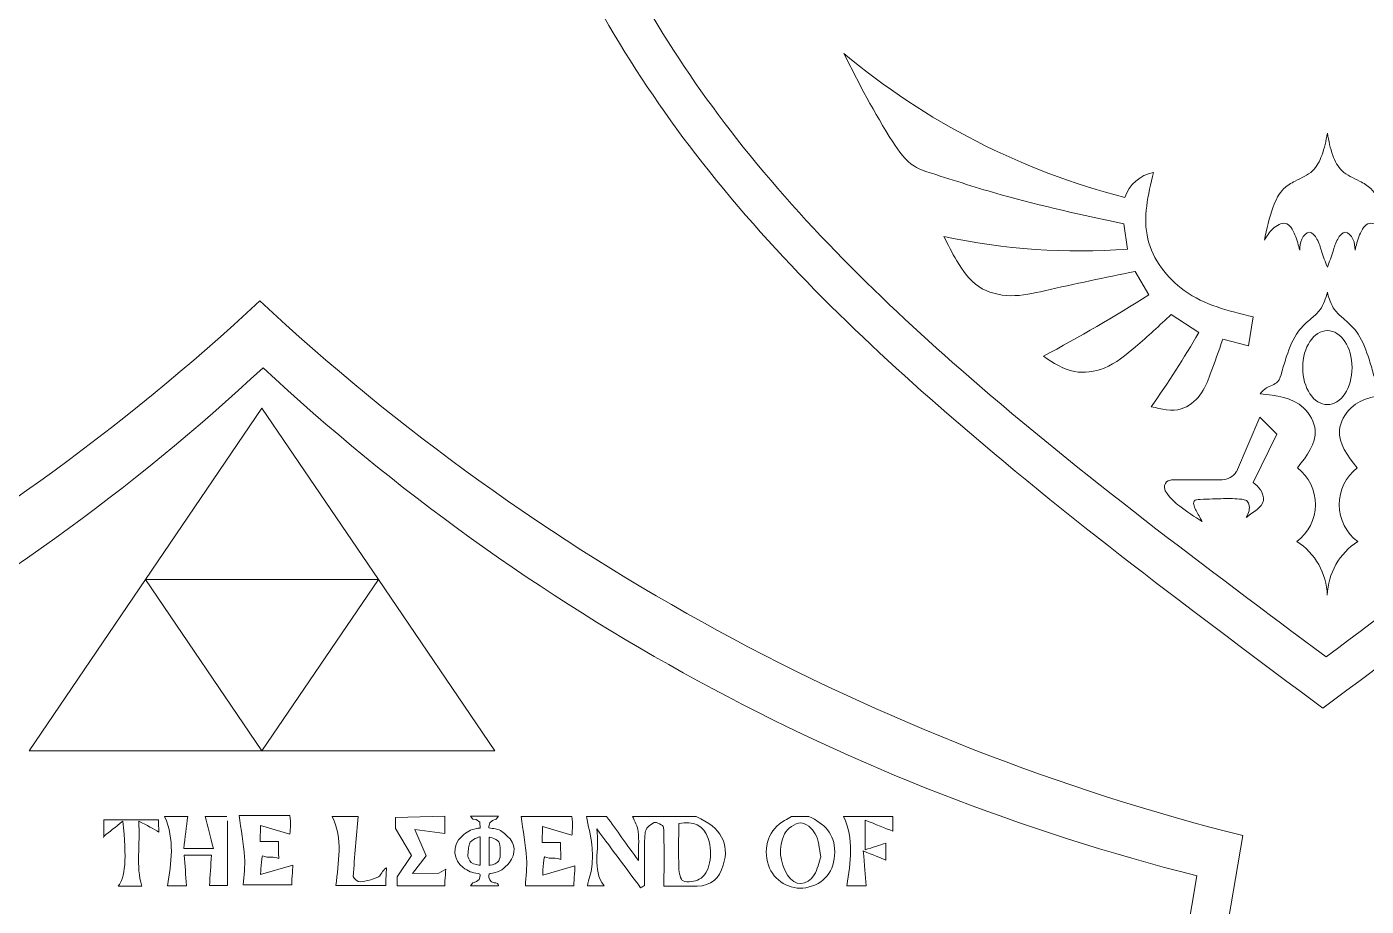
# Model space of a CAD drawing. Header units: inches. Extents: x 0 to 12, y 0 to 12.
# Drawn here: x 0.904 to 2.037, y 5.102 to 5.845 of the extents above; entities that cross this region are included whole.
import ezdxf

# ---------------------------------------------------------------- set-up
doc = ezdxf.new("R2010")
doc.units = ezdxf.units.IN
doc.header["$MEASUREMENT"] = 0

msp = doc.modelspace()

# ---------------------------------------------------------------- linework, layer by layer
at = {"color": 5, "lineweight": 0}
for p, q in [((1.8353, 5.6572), (1.8321, 5.6785)), ((1.8534, 5.6186), (1.8417, 5.6384)), ((1.8955, 5.5866), (1.8723, 5.6019)), ((1.9414, 5.6), (1.9376, 5.5753)), ((1.9376, 5.5753), (1.9159, 5.581)), ((1.103, 5.5226), (1.0046, 5.3779)), ((1.2015, 5.3779), (1.103, 5.5226)), ((1.9273, 5.4688), (1.9472, 5.5152)), ((1.9472, 5.5152), (1.9616, 5.5007)), ((1.9616, 5.5007), (1.9416, 5.4599)), ((1.8736, 5.4621), (1.9153, 5.4621)), ((1.0046, 5.3779), (0.9061, 5.2331)), ((1.103, 5.2331), (1.0046, 5.3779)), ((1.0046, 5.3779), (1.2015, 5.3779)), ((1.2015, 5.3779), (1.103, 5.2331)), ((1.2999, 5.2331), (1.2015, 5.3779)), ((0.9061, 5.2331), (1.103, 5.2331)), ((1.103, 5.2331), (1.2999, 5.2331)), ((1.8061, 4.619), (1.894, 5.1274))]:
    msp.add_line(p, q, dxfattribs=at)
at = {"color": 250, "lineweight": 0}
msp.add_line((1.8403, 4.6262), (1.9328, 5.1614), dxfattribs=at)
at = {"color": 5, "lineweight": 0}
for centre, radius, start, end in [((1.9825, 6.2861), 0.604, 230.1334, 255.6659), ((1.8635, 5.6905), 0.0322, 101.4674, 161.1937), ((1.795, 6.2063), 0.5506, 257.9267, 274.1924), ((1.0619, 6.8731), 1.4833, 298.2597, 302.2494), ((1.2358, 5.9658), 0.7609, 324.5017, 330.1066), ((-0.1273, 6.8804), 1.8077, 284.1261, 312.9293), ((2.3352, 6.8804), 1.8077, 227.0707, 255.8739), ((1.915, 5.4768), 0.0146, 271.0459, 327.1361), ((1.955, 5.4413), 0.0392, 306.8379, 52.1804), ((2.0535, 5.4413), 0.0392, 127.8196, 233.1621), ((1.9482, 5.3628), 0.0561, 1.9204, 57.3192), ((2.0603, 5.3628), 0.0561, 122.6808, 178.0796)]:
    msp.add_arc(centre, radius, start, end, dxfattribs=at)
at = {"color": 250, "lineweight": 0}
for centre, start, end in [((-0.1948, 7.0067), 284.1261, 312.9293), ((2.3972, 7.0067), 227.0707, 255.8739)]:
    msp.add_arc(centre, 1.9029, start, end, dxfattribs=at)
at = {"color": 5, "lineweight": 0}
msp.add_ellipse((2.0043, 5.557), major_axis=(0, 0.0313), ratio=0.665933, dxfattribs=at)
at = {"color": 250, "lineweight": 0}
for points in [[(2.0004, 5.2691), (1.8923, 5.3496), (1.7024, 5.4909), (1.4654, 5.7218), (1.3119, 5.9843), (1.278, 6.1789), (1.2613, 6.2819)], [(2.0004, 5.2691), (2.1085, 5.3496), (2.2984, 5.4909), (2.5354, 5.7218), (2.6889, 5.9843), (2.7228, 6.1789), (2.7395, 6.2819)]]:
    msp.add_open_spline(points, degree=3, knots=[0, 0, 0, 0, 0.0808468, 0.1419248, 0.197496, 0.2597021, 0.2597021, 0.2597021, 0.2597021], dxfattribs=at)
at = {"color": 5, "lineweight": 0}
for points, knots in [([(2.0032, 5.3125), (1.9004, 5.389), (1.7201, 5.5232), (1.4949, 5.7426), (1.349, 5.992), (1.3168, 6.1768), (1.301, 6.2747)], [0, 0, 0, 0, 0.0808468, 0.1419248, 0.197496, 0.2597021, 0.2597021, 0.2597021, 0.2597021]), ([(2.0032, 5.3125), (2.1059, 5.389), (2.2862, 5.5232), (2.5114, 5.7426), (2.6573, 5.992), (2.6895, 6.1768), (2.7053, 6.2747)], [0, 0, 0, 0, 0.0808468, 0.1419248, 0.197496, 0.2597021, 0.2597021, 0.2597021, 0.2597021]), ([(1.8321, 5.6785), (1.7972, 5.686), (1.7422, 5.698), (1.6844, 5.7165), (1.6504, 5.7275), (1.6249, 5.7644), (1.608, 5.7975), (1.5953, 5.8225)], [0, 0, 0, 0, 0.02753964, 0.04351363, 0.0474821, 0.05463243, 0.07669562, 0.07669562, 0.07669562, 0.07669562]), ([(2.0043, 5.7551), (2.0031, 5.7488), (2.0009, 5.7376), (1.9926, 5.7215), (1.9785, 5.7159), (1.965, 5.7079), (1.9563, 5.6894), (1.9531, 5.6742), (1.951, 5.6647)], [0, 0, 0, 0, 0.00496667, 0.00889983, 0.01334248, 0.01630321, 0.02086423, 0.02843291, 0.02843291, 0.02843291, 0.02843291]), ([(2.0043, 5.7551), (2.0055, 5.7488), (2.0076, 5.7376), (2.0159, 5.7215), (2.03, 5.7159), (2.0435, 5.7079), (2.0522, 5.6894), (2.0555, 5.6742), (2.0575, 5.6647)], [0, 0, 0, 0, 0.00496667, 0.00889983, 0.01334248, 0.01630321, 0.02086423, 0.02843291, 0.02843291, 0.02843291, 0.02843291]), ([(1.9414, 5.6), (1.9209, 5.6049), (1.8827, 5.614), (1.8438, 5.6657), (1.8526, 5.703), (1.8571, 5.7221)], [0, 0, 0, 0, 0.01607831, 0.02987121, 0.04449574, 0.04449574, 0.04449574, 0.04449574]), ([(1.9809, 5.6562), (1.9798, 5.6604), (1.9779, 5.6685), (1.9701, 5.6824), (1.9569, 5.6746), (1.953, 5.6681), (1.951, 5.6647)], [0, 0, 0, 0, 0.00351206, 0.00679766, 0.00978558, 0.01288207, 0.01288207, 0.01288207, 0.01288207]), ([(2.0277, 5.6562), (2.0287, 5.6604), (2.0306, 5.6685), (2.0385, 5.6824), (2.0516, 5.6746), (2.0555, 5.6681), (2.0575, 5.6647)], [0, 0, 0, 0, 0.00351206, 0.00679766, 0.00978558, 0.01288207, 0.01288207, 0.01288207, 0.01288207]), ([(1.8417, 5.6384), (1.8162, 5.6331), (1.7811, 5.6258), (1.737, 5.6155), (1.7071, 5.6229), (1.6911, 5.6456), (1.6833, 5.661), (1.6799, 5.6679)], [0, 0, 0, 0, 0.02023305, 0.02779216, 0.03497388, 0.04239776, 0.04841567, 0.04841567, 0.04841567, 0.04841567]), ([(2.0043, 5.642), (2.0025, 5.6465), (1.9994, 5.6545), (1.9969, 5.6647), (1.9893, 5.6743), (1.9811, 5.6653), (1.981, 5.6593), (1.9809, 5.6562)], [0, 0, 0, 0, 0.00367448, 0.00651244, 0.00872326, 0.0109429, 0.0134626, 0.0134626, 0.0134626, 0.0134626]), ([(2.0043, 5.642), (2.006, 5.6465), (2.0091, 5.6545), (2.0117, 5.6647), (2.0193, 5.6743), (2.0274, 5.6653), (2.0276, 5.6593), (2.0277, 5.6562)], [0, 0, 0, 0, 0.00367448, 0.00651244, 0.00872326, 0.0109429, 0.0134626, 0.0134626, 0.0134626, 0.0134626]), ([(2.0043, 5.6208), (2.0028, 5.6156), (2.0003, 5.6069), (1.9895, 5.5976), (1.9771, 5.5867), (1.9706, 5.5694), (1.9662, 5.5552), (1.9632, 5.5433), (1.9531, 5.5413), (1.949, 5.5367), (1.9474, 5.5349)], [0, 0, 0, 0, 0.00412311, 0.00675957, 0.01082209, 0.01687384, 0.02044886, 0.02277519, 0.025562, 0.02745838, 0.02745838, 0.02745838, 0.02745838]), ([(2.0043, 5.6208), (2.0057, 5.6156), (2.0082, 5.6069), (2.019, 5.5976), (2.0314, 5.5867), (2.038, 5.5694), (2.0424, 5.5552), (2.0453, 5.5433), (2.0554, 5.5413), (2.0595, 5.5367), (2.0611, 5.5349)], [0, 0, 0, 0, 0.00412311, 0.00675957, 0.01082209, 0.01687384, 0.02044886, 0.02277519, 0.025562, 0.02745838, 0.02745838, 0.02745838, 0.02745838]), ([(1.8723, 5.6019), (1.8624, 5.5928), (1.8445, 5.5763), (1.8189, 5.5552), (1.7881, 5.5507), (1.7725, 5.5611), (1.7642, 5.5666)], [0, 0, 0, 0, 0.01052872, 0.01884852, 0.02537562, 0.03288337, 0.03288337, 0.03288337, 0.03288337]), ([(1.9159, 5.581), (1.9124, 5.5711), (1.9068, 5.555), (1.8981, 5.533), (1.8795, 5.5181), (1.8641, 5.5218), (1.8553, 5.524)], [0, 0, 0, 0, 0.00813648, 0.01321573, 0.01827977, 0.02485473, 0.02485473, 0.02485473, 0.02485473]), ([(1.979, 5.4723), (1.987, 5.4825), (1.9998, 5.499), (1.9823, 5.5312), (1.961, 5.5334), (1.9474, 5.5349)], [0, 0, 0, 0, 0.00906876, 0.01459213, 0.02458282, 0.02458282, 0.02458282, 0.02458282]), ([(2.0295, 5.4723), (2.0215, 5.4825), (2.0087, 5.499), (2.0262, 5.5312), (2.0475, 5.5334), (2.0611, 5.5349)], [0, 0, 0, 0, 0.00906876, 0.01459213, 0.02458282, 0.02458282, 0.02458282, 0.02458282]), ([(1.8985, 5.4269), (1.8919, 5.431), (1.8811, 5.4378), (1.8704, 5.4476), (1.8653, 5.4557), (1.8685, 5.4619), (1.8722, 5.462), (1.8736, 5.4621)], [0, 0, 0, 0, 0.00596177, 0.00986587, 0.01130521, 0.01296865, 0.01403095, 0.01403095, 0.01403095, 0.01403095]), ([(1.9416, 5.4599), (1.9438, 5.4581), (1.9485, 5.4543), (1.953, 5.4402), (1.9411, 5.4351), (1.9358, 5.4304), (1.9357, 5.4302)], [0, 0, 0, 0, 0.002263082, 0.004672888, 0.009805081, 0.009973743, 0.009973743, 0.009973743, 0.009973743]), ([(1.8985, 5.4269), (1.8966, 5.4301), (1.8941, 5.4344), (1.8914, 5.4398), (1.8907, 5.4453), (1.9029, 5.4458), (1.9147, 5.4463), (1.928, 5.4464), (1.936, 5.4451), (1.9396, 5.4392), (1.9377, 5.4338), (1.9357, 5.4302)], [0, 0, 0, 0, 0.00278599, 0.00388366, 0.00486863, 0.00626844, 0.01134116, 0.01538852, 0.01640716, 0.01732059, 0.0203083, 0.0203083, 0.0203083, 0.0203083])]:
    msp.add_open_spline(points, degree=3, knots=knots, dxfattribs=at)
at = {"color": 1, "lineweight": 0}
for points, knots in [([(1.1265, 5.1783), (1.1277, 5.173), (1.1267, 5.1626), (1.1267, 5.1626), (1.1267, 5.1626), (1.1017, 5.1698), (1.1017, 5.1698), (1.1017, 5.1698), (1.1016, 5.1563), (1.1016, 5.1563), (1.1016, 5.1563), (1.1169, 5.1563), (1.1169, 5.1563), (1.1169, 5.1563), (1.1172, 5.1449), (1.1172, 5.1421), (1.113, 5.1439), (1.1087, 5.1421), (1.1036, 5.1442), (1.1024, 5.1434), (1.1019, 5.1286), (1.1019, 5.1286), (1.1019, 5.1286), (1.1292, 5.1365), (1.1292, 5.1365), (1.1292, 5.1365), (1.1284, 5.1247), (1.1282, 5.1197), (1.1131, 5.1197), (1.0989, 5.1197), (1.0872, 5.1197), (1.0877, 5.1277), (1.0889, 5.1355), (1.0883, 5.1431), (1.0874, 5.1549), (1.0853, 5.1667), (1.0837, 5.1785), (1.0967, 5.1785), (1.1134, 5.1783), (1.1265, 5.1783)], [0, 0, 0, 0, 1, 1, 1, 2, 2, 2, 3, 3, 3, 4, 4, 4, 5, 5, 5, 6, 6, 6, 7, 7, 7, 8, 8, 8, 9, 9, 9, 10, 10, 10, 11, 11, 11, 12, 12, 12, 13, 13, 13, 13]), ([(0.9694, 5.1605), (0.9694, 5.1649), (0.9694, 5.1693), (0.9694, 5.1746), (0.9847, 5.1746), (0.9995, 5.1746), (1.0154, 5.1746), (1.0155, 5.1716), (1.0157, 5.1682), (1.0159, 5.1644), (1.0108, 5.1672), (1.0061, 5.1698), (0.9988, 5.1737), (1.0001, 5.1533), (0.9963, 5.1357), (1.0013, 5.1187), (0.9969, 5.1187), (0.9894, 5.1187), (0.9815, 5.1187), (0.9874, 5.1252), (0.9887, 5.1421), (0.9854, 5.1737), (0.979, 5.1685), (0.9741, 5.1646), (0.9692, 5.1607), (0.9692, 5.1607), (0.9694, 5.1605), (0.9694, 5.1605)], [0, 0, 0, 0, 1, 1, 1, 2, 2, 2, 3, 3, 3, 4, 4, 4, 5, 5, 5, 6, 6, 6, 7, 7, 7, 8, 8, 8, 9, 9, 9, 9]), ([(1.0738, 5.1739), (1.0738, 5.1728), (1.0738, 5.1717), (1.0738, 5.1706), (1.0738, 5.1523), (1.0738, 5.1359), (1.0738, 5.1191), (1.0692, 5.1191), (1.0629, 5.1191), (1.0586, 5.1191), (1.0592, 5.1275), (1.0597, 5.1358), (1.0604, 5.1449), (1.0524, 5.1449), (1.0457, 5.1449), (1.0373, 5.1449), (1.0379, 5.1363), (1.0385, 5.1279), (1.0392, 5.119), (1.0346, 5.119), (1.0275, 5.119), (1.023, 5.119), (1.0264, 5.1384), (1.0294, 5.158), (1.0207, 5.1776), (1.0272, 5.1776), (1.0337, 5.1776), (1.0402, 5.1776), (1.0391, 5.1688), (1.038, 5.1599), (1.0368, 5.1504), (1.0456, 5.1504), (1.0522, 5.1504), (1.0619, 5.1504), (1.0593, 5.1604), (1.0571, 5.169), (1.0549, 5.1776), (1.061, 5.1776), (1.0671, 5.1776), (1.0732, 5.1776)], [0, 0, 0, 0, 1, 1, 1, 2, 2, 2, 3, 3, 3, 4, 4, 4, 5, 5, 5, 6, 6, 6, 7, 7, 7, 8, 8, 8, 9, 9, 9, 10, 10, 10, 11, 11, 11, 12, 12, 12, 13, 13, 13, 13]), ([(1.1844, 5.1776), (1.1829, 5.1607), (1.1813, 5.1438), (1.1803, 5.1268), (1.1802, 5.1253), (1.1843, 5.122), (1.1861, 5.1222), (1.1914, 5.1229), (1.1968, 5.1243), (1.2016, 5.1266), (1.2038, 5.1278), (1.2045, 5.1318), (1.2084, 5.1342), (1.2082, 5.1295), (1.2079, 5.1248), (1.2077, 5.1192), (1.193, 5.1192), (1.179, 5.1192), (1.1656, 5.1192), (1.1674, 5.1386), (1.172, 5.1584), (1.1624, 5.1776), (1.1697, 5.1776), (1.1771, 5.1776), (1.1844, 5.1776)], [0, 0, 0, 0, 1, 1, 1, 2, 2, 2, 3, 3, 3, 4, 4, 4, 5, 5, 5, 6, 6, 6, 7, 7, 7, 8, 8, 8, 8]), ([(1.2324, 5.1664), (1.2324, 5.1664), (1.2418, 5.1443), (1.2418, 5.1443), (1.2418, 5.1443), (1.2304, 5.1294), (1.2304, 5.1294), (1.2304, 5.1294), (1.2527, 5.1296), (1.2527, 5.1296), (1.2527, 5.1296), (1.2585, 5.1329), (1.2585, 5.1329), (1.2585, 5.1329), (1.2579, 5.124), (1.2576, 5.1189), (1.2428, 5.1189), (1.2175, 5.1189), (1.2175, 5.1189), (1.2175, 5.1189), (1.2174, 5.1265), (1.2174, 5.1265), (1.2174, 5.1265), (1.2294, 5.1446), (1.2294, 5.1446), (1.2294, 5.1446), (1.2161, 5.1674), (1.2161, 5.1674), (1.2161, 5.1674), (1.2159, 5.1767), (1.2159, 5.1767), (1.2159, 5.1767), (1.2577, 5.1778), (1.2577, 5.1778), (1.2577, 5.173), (1.2577, 5.1681), (1.2577, 5.1632), (1.2577, 5.1632), (1.2324, 5.1664), (1.2324, 5.1664)], [0, 0, 0, 0, 1, 1, 1, 2, 2, 2, 3, 3, 3, 4, 4, 4, 5, 5, 5, 6, 6, 6, 7, 7, 7, 8, 8, 8, 9, 9, 9, 10, 10, 10, 11, 11, 11, 12, 12, 12, 13, 13, 13, 13]), ([(1.3031, 5.1777), (1.3031, 5.1777), (1.3012, 5.1752), (1.3012, 5.1752), (1.3012, 5.1752), (1.2949, 5.1744), (1.295, 5.1691), (1.295, 5.1688), (1.295, 5.1684), (1.295, 5.1679), (1.2969, 5.1676), (1.2988, 5.1674), (1.3006, 5.167), (1.3053, 5.1661), (1.307, 5.1642), (1.3106, 5.161), (1.3176, 5.1547), (1.3182, 5.1459), (1.3123, 5.1386), (1.308, 5.1333), (1.3046, 5.1308), (1.298, 5.1296), (1.2949, 5.1291), (1.2949, 5.1291), (1.295, 5.126), (1.295, 5.1226), (1.2996, 5.1214), (1.2996, 5.1214), (1.2996, 5.1214), (1.3005, 5.1214), (1.301, 5.1214), (1.3034, 5.1214), (1.3031, 5.1189), (1.3031, 5.1189), (1.3031, 5.1189), (1.2795, 5.1189), (1.2795, 5.1189), (1.2795, 5.1189), (1.2815, 5.1214), (1.2815, 5.1214), (1.2815, 5.1214), (1.2876, 5.1222), (1.2876, 5.1274), (1.2876, 5.1287), (1.2874, 5.1292), (1.2859, 5.1294), (1.2804, 5.1299), (1.2776, 5.1311), (1.2731, 5.1345), (1.2654, 5.1402), (1.2628, 5.1526), (1.2724, 5.161), (1.2765, 5.1647), (1.279, 5.1664), (1.2844, 5.1673), (1.2854, 5.1675), (1.2864, 5.1676), (1.2877, 5.1677), (1.2876, 5.1694), (1.2873, 5.1728), (1.2873, 5.1728), (1.2873, 5.1728), (1.2841, 5.1751), (1.2841, 5.1751), (1.2841, 5.1751), (1.2815, 5.1752), (1.2815, 5.1752), (1.2815, 5.1752), (1.2795, 5.1777), (1.2795, 5.1777), (1.2795, 5.1777), (1.3031, 5.1777), (1.3031, 5.1777)], [0, 0, 0, 0, 1, 1, 1, 2, 2, 2, 3, 3, 3, 4, 4, 4, 5, 5, 5, 6, 6, 6, 7, 7, 7, 8, 8, 8, 9, 9, 9, 10, 10, 10, 11, 11, 11, 12, 12, 12, 13, 13, 13, 14, 14, 14, 15, 15, 15, 16, 16, 16, 17, 17, 17, 18, 18, 18, 19, 19, 19, 20, 20, 20, 21, 21, 21, 22, 22, 22, 23, 23, 23, 24, 24, 24, 24]), ([(1.3651, 5.1774), (1.3664, 5.1722), (1.3653, 5.1618), (1.3653, 5.1618), (1.3653, 5.1618), (1.3403, 5.169), (1.3403, 5.169), (1.3403, 5.169), (1.3402, 5.1555), (1.3402, 5.1555), (1.3402, 5.1555), (1.3555, 5.1555), (1.3555, 5.1555), (1.3555, 5.1555), (1.3559, 5.1441), (1.3559, 5.1413), (1.3516, 5.1431), (1.3473, 5.1412), (1.3423, 5.1434), (1.341, 5.1426), (1.3405, 5.1278), (1.3405, 5.1278), (1.3405, 5.1278), (1.3678, 5.1357), (1.3678, 5.1357), (1.3678, 5.1357), (1.3671, 5.1238), (1.3668, 5.1189), (1.3517, 5.1189), (1.3376, 5.1189), (1.3259, 5.1189), (1.3263, 5.1268), (1.3275, 5.1346), (1.3269, 5.1423), (1.326, 5.1541), (1.3239, 5.1659), (1.3223, 5.1776), (1.3354, 5.1776), (1.352, 5.1774), (1.3651, 5.1774)], [0, 0, 0, 0, 1, 1, 1, 2, 2, 2, 3, 3, 3, 4, 4, 4, 5, 5, 5, 6, 6, 6, 7, 7, 7, 8, 8, 8, 9, 9, 9, 10, 10, 10, 11, 11, 11, 12, 12, 12, 13, 13, 13, 13]), ([(1.4704, 5.1776), (1.4918, 5.1675), (1.4987, 5.155), (1.4933, 5.1363), (1.4901, 5.1252), (1.4829, 5.1189), (1.4713, 5.1186), (1.4611, 5.1184), (1.451, 5.1186), (1.4431, 5.1186), (1.4431, 5.1354), (1.4434, 5.1519), (1.4428, 5.1684), (1.4427, 5.17), (1.4365, 5.1733), (1.4347, 5.1724), (1.4314, 5.1709), (1.4273, 5.1671), (1.4271, 5.1639), (1.4261, 5.1534), (1.4267, 5.1428), (1.4267, 5.1322), (1.4267, 5.1278), (1.4267, 5.1235), (1.4267, 5.1191), (1.4256, 5.1185), (1.4245, 5.1179), (1.4233, 5.1173), (1.4118, 5.1328), (1.4002, 5.1483), (1.3863, 5.167), (1.389, 5.1489), (1.3816, 5.1331), (1.3925, 5.119), (1.3877, 5.119), (1.3821, 5.119), (1.3783, 5.119), (1.3796, 5.1243), (1.3815, 5.1297), (1.3821, 5.1351), (1.3827, 5.1412), (1.3828, 5.1474), (1.3821, 5.1534), (1.3811, 5.1616), (1.3791, 5.1696), (1.3775, 5.1776), (1.3832, 5.1776), (1.3889, 5.1776), (1.3946, 5.1776), (1.4031, 5.1658), (1.4116, 5.1539), (1.4215, 5.1402), (1.4215, 5.1499), (1.4221, 5.1574), (1.4213, 5.1648), (1.4208, 5.1692), (1.4182, 5.1734), (1.4166, 5.1776), (1.4345, 5.1776), (1.4524, 5.1776), (1.4704, 5.1776)], [0, 0, 0, 0, 1, 1, 1, 2, 2, 2, 3, 3, 3, 4, 4, 4, 5, 5, 5, 6, 6, 6, 7, 7, 7, 8, 8, 8, 9, 9, 9, 10, 10, 10, 11, 11, 11, 12, 12, 12, 13, 13, 13, 14, 14, 14, 15, 15, 15, 16, 16, 16, 17, 17, 17, 18, 18, 18, 19, 19, 19, 20, 20, 20, 20]), ([(1.4556, 5.1717), (1.4556, 5.159), (1.4553, 5.1466), (1.4557, 5.1341), (1.4559, 5.1302), (1.457, 5.1238), (1.4593, 5.123), (1.4633, 5.1216), (1.4691, 5.1225), (1.473, 5.1245), (1.4818, 5.1291), (1.4849, 5.1456), (1.4805, 5.1588), (1.4765, 5.1704), (1.4682, 5.1737), (1.4556, 5.1717)], [0, 0, 0, 0, 1, 1, 1, 2, 2, 2, 3, 3, 3, 4, 4, 4, 5, 5, 5, 5]), ([(1.5657, 5.1776), (1.5785, 5.1716), (1.5876, 5.1631), (1.5876, 5.1475), (1.5875, 5.1313), (1.5787, 5.1202), (1.5632, 5.1173), (1.5499, 5.1148), (1.5358, 5.1233), (1.5315, 5.1363), (1.5264, 5.1516), (1.532, 5.167), (1.5452, 5.1741), (1.5472, 5.1752), (1.5491, 5.1765), (1.551, 5.1776), (1.5559, 5.1776), (1.5608, 5.1776), (1.5657, 5.1776)], [0, 0, 0, 0, 1, 1, 1, 2, 2, 2, 3, 3, 3, 4, 4, 4, 5, 5, 5, 6, 6, 6, 6]), ([(1.5759, 5.1435), (1.5743, 5.1507), (1.5741, 5.1576), (1.571, 5.163), (1.5687, 5.1673), (1.5628, 5.1724), (1.5587, 5.1721), (1.5539, 5.1719), (1.5473, 5.1673), (1.5451, 5.1628), (1.5393, 5.1513), (1.5411, 5.139), (1.5477, 5.128), (1.5535, 5.1184), (1.5644, 5.1185), (1.5702, 5.1282), (1.573, 5.1329), (1.5741, 5.1386), (1.5759, 5.1435)], [0, 0, 0, 0, 1, 1, 1, 2, 2, 2, 3, 3, 3, 4, 4, 4, 5, 5, 5, 6, 6, 6, 6]), ([(1.6366, 5.1776), (1.6366, 5.1724), (1.6366, 5.1671), (1.6366, 5.1651), (1.6299, 5.1678), (1.6226, 5.1707), (1.6134, 5.1745), (1.6134, 5.1645), (1.6134, 5.1583), (1.6134, 5.1493), (1.6196, 5.1514), (1.6253, 5.1532), (1.6309, 5.155), (1.6309, 5.1511), (1.6309, 5.1453), (1.6309, 5.1407), (1.6258, 5.1427), (1.6201, 5.145), (1.6117, 5.1484), (1.6127, 5.1364), (1.6135, 5.1279), (1.6142, 5.119), (1.6106, 5.119), (1.6037, 5.119), (1.5979, 5.119), (1.6008, 5.1388), (1.6041, 5.1584), (1.595, 5.1776), (1.6089, 5.1776), (1.6227, 5.1776), (1.6366, 5.1776)], [0, 0, 0, 0, 1, 1, 1, 2, 2, 2, 3, 3, 3, 4, 4, 4, 5, 5, 5, 6, 6, 6, 7, 7, 7, 8, 8, 8, 9, 9, 9, 10, 10, 10, 10]), ([(0.9692, 5.1607), (0.9692, 5.1607), (0.9689, 5.1599), (0.9689, 5.1599), (0.9689, 5.1599), (0.9694, 5.1605), (0.9694, 5.1605), (0.9694, 5.1605), (0.9692, 5.1607), (0.9692, 5.1607)], [0, 0, 0, 0, 1, 1, 1, 2, 2, 2, 3, 3, 3, 3]), ([(1.2875, 5.1603), (1.2875, 5.1603), (1.2798, 5.1583), (1.2785, 5.1543), (1.2772, 5.1503), (1.2773, 5.1436), (1.2773, 5.1436), (1.2773, 5.1436), (1.2784, 5.1404), (1.2801, 5.1386), (1.2819, 5.1369), (1.2875, 5.1363), (1.2875, 5.1363), (1.2875, 5.1363), (1.2875, 5.1603), (1.2875, 5.1603)], [0, 0, 0, 0, 1, 1, 1, 2, 2, 2, 3, 3, 3, 4, 4, 4, 5, 5, 5, 5]), ([(1.2951, 5.1362), (1.2955, 5.1362), (1.3001, 5.1367), (1.3021, 5.1385), (1.3041, 5.1403), (1.3045, 5.1436), (1.3045, 5.1436), (1.3045, 5.1436), (1.3048, 5.1509), (1.3041, 5.1547), (1.3033, 5.1586), (1.2951, 5.1601), (1.2951, 5.1601), (1.2951, 5.1601), (1.2951, 5.1473), (1.2951, 5.1362)], [0, 0, 0, 0, 1, 1, 1, 2, 2, 2, 3, 3, 3, 4, 4, 4, 5, 5, 5, 5])]:
    msp.add_open_spline(points, degree=3, knots=knots, dxfattribs=at)

doc.saveas('drawing.dxf')
